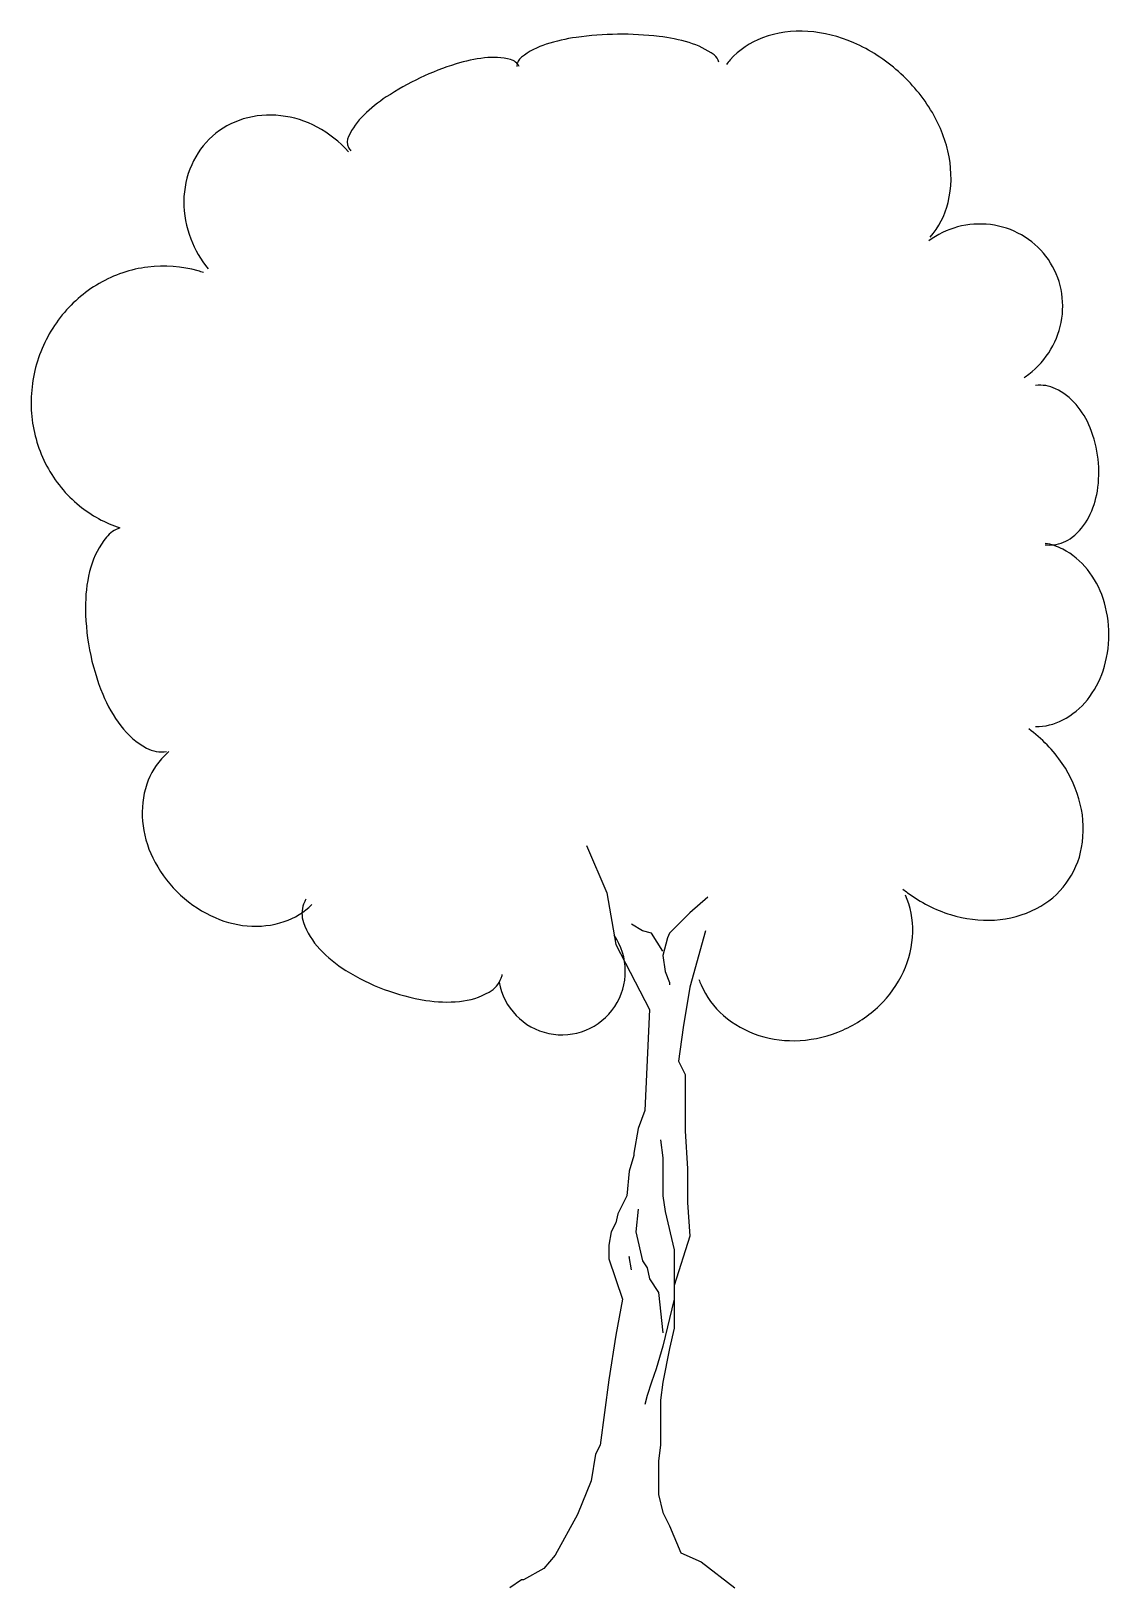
# Model space of a CAD drawing. Extents: x -3.07 to 2.46, y 0.01 to 7.99.
import ezdxf

# ---------------------------------------------------------------- set-up
doc = ezdxf.new("R2010")
doc.units = 0
doc.header["$LTSCALE"] = 0.0006
doc.header["$MEASUREMENT"] = 0
doc.layers.get('0').update_dxf_attribs({"linetype": 'CONTINUOUS'})

msp = doc.modelspace()

# ---------------------------------------------------------------- linework, layer by layer
for points in [[(1.5385, 6.9295, 0.123923), (1.631, 7.1075, 0.105646), (1.6361, 7.3418, 0.087119), (1.5502, 7.5687, 0.077402), (1.3765, 7.7789, 0.077402), (1.1472, 7.9263, 0.087119), (0.9117, 7.9847, 0.105646), (0.6796, 7.9517, 0.123923), (0.5139, 7.8387, 0.019073), (0.494, 7.8144, 0.105646)], [(0.4552, 7.8266, 0.188883), (0.4315, 7.8637, 0.085496), (0.3033, 7.9271, 0.043108), (0.1492, 7.9587, 0.031822), (-0.0635, 7.9699, 0.031822), (-0.2759, 7.954, 0.043108), (-0.4293, 7.919, 0.085496), (-0.556, 7.8528, 0.235718), (-0.5798, 7.8044, 0.2368)], [(-0.5685, 7.8046, 0.22218), (-0.6119, 7.8399, 0.090208), (-0.7463, 7.8488, 0.047054), (-0.8912, 7.8182, 0.035045), (-1.0763, 7.7459, 0.035045), (-1.2494, 7.6485, 0.047054), (-1.3649, 7.5558, 0.090208), (-1.4432, 7.4462, 0.224338), (-1.4432, 7.3898, 0.224338)], [(-1.4432, 7.3668, 0.089162), (-1.6047, 7.4944, 0.094125), (-1.791, 7.5526, 0.102115), (-1.9826, 7.5356, 0.108585), (-2.1408, 7.4475, 0.108585), (-2.2474, 7.3012, 0.102115), (-2.2876, 7.1132, 0.094125), (-2.2524, 6.9212, 0.077045), (-2.1635, 6.7667, 0.089162)], [(-1.4432, 7.3898, 0.078605), (-1.4315, 7.3728, 0.090208)], [(2.0205, 6.21, 0.016867), (2.045, 6.2274, 0.096595), (2.1583, 6.3549, 0.097686), (2.2144, 6.514, 0.099268), (2.2054, 6.6819, 0.100417), (2.1328, 6.8316, 0.100417), (2.0077, 6.9411, 0.099268), (1.8481, 6.9941, 0.097686), (1.6798, 6.982, 0.092866), (1.5322, 6.9104, 0.096595)], [(-2.186, 6.7479, 0.011625), (-2.2145, 6.7568, 0.10173), (-2.4721, 6.7766, 0.099774), (-2.7216, 6.6926, 0.097128), (-2.921, 6.5186, 0.095336), (-3.0429, 6.2783, 0.095336), (-3.067, 6.0099, 0.097128), (-2.9902, 5.7567, 0.099774), (-2.8233, 5.5531, 0.093098), (-2.6154, 5.4397, 0.10173)], [(2.1289, 5.3528, 0.056491), (2.1716, 5.3528, 0.138978), (2.2673, 5.3919, 0.107088), (2.3523, 5.4943, 0.080224), (2.3963, 5.6273, 0.067976), (2.4001, 5.7923, 0.067976), (2.3596, 5.9522, 0.080224), (2.2872, 6.0721, 0.107088), (2.1815, 6.153, 0.138978), (2.0795, 6.1699, 0.138978)], [(-2.6155, 5.4392, 0.138987), (-2.6845, 5.3914, 0.104072), (-2.7647, 5.2378, 0.064664), (-2.7917, 5.0523, 0.05082), (-2.7711, 4.815, 0.05082), (-2.7032, 4.5867, 0.064664), (-2.61, 4.424, 0.104072), (-2.4791, 4.3106, 0.175416), (-2.3757, 4.2939, 0.175416)], [(2.0795, 4.4205, 0.12047), (2.2188, 4.4546, 0.105045), (2.3453, 4.5587, 0.088711), (2.4256, 4.7073, 0.079835), (2.4554, 4.8924, 0.079835), (2.4256, 5.0775, 0.088711), (2.3453, 5.2261, 0.105045), (2.2188, 5.3302, 0.078455), (2.1295, 5.3601, 0.12047)], [(1.3991, 3.5876, 0.01027), (1.4233, 3.5689, 0.083587), (1.6438, 3.4568, 0.091019), (1.8694, 3.4292, 0.103973), (2.0835, 3.4877, 0.115444), (2.2363, 3.6174, 0.115444), (2.3157, 3.8014, 0.103973), (2.309, 4.0233, 0.091019), (2.2166, 4.231, 0.083587), (2.045, 4.409, 0.083587)], [(-2.3637, 4.2925, 0.021338), (-2.3872, 4.2709, 0.115992), (-2.4773, 4.1253, 0.104102), (-2.4994, 3.9362, 0.090769), (-2.4468, 3.7482, 0.083165), (-2.3233, 3.575, 0.083165), (-2.1501, 3.4516, 0.090769), (-1.9621, 3.3991, 0.104102), (-1.773, 3.4211, 0.113021), (-1.6305, 3.5083, 0.115992)], [(-1.6615, 3.5357, 0.049147), (-1.6734, 3.5113, 0.177377), (-1.6741, 3.4162, 0.103699), (-1.5908, 3.2804, 0.063886), (-1.4572, 3.1709, 0.050061), (-1.2599, 3.0735, 0.050061), (-1.0471, 3.0172, 0.063886), (-0.8745, 3.0118, 0.103699), (-0.7223, 3.0594, 0.177377), (-0.6604, 3.1315, 0.177377)], [(0.3534, 3.1241, 0.016332), (0.3642, 3.097, 0.110169), (0.4794, 2.9401, 0.102586), (0.6613, 2.8376, 0.093415), (0.8719, 2.8117, 0.087824), (1.0911, 2.865, 0.087824), (1.2787, 2.9904, 0.093415), (1.402, 3.1631, 0.102586), (1.4495, 3.3664, 0.110169), (1.4118, 3.5574, 0.110169)], [(-0.6604, 3.1315, 0.034005), (-0.655, 3.1495, 0.103699)]]:
    msp.add_lwpolyline(points, format="xyb")
for points in [[(-0.2229, 3.8106), (-0.1193, 3.5689), (-0.0732, 3.3042), (0.0994, 2.9704), (0.0764, 2.4525), (0.0419, 2.3605), (0.0189, 2.2339), (0.0189, 2.2223), (-0.0042, 2.1418), (-0.0157, 2.0152), (-0.0617, 1.9231), (-0.0732, 1.8771), (-0.0963, 1.831), (-0.1078, 1.762), (-0.1078, 1.6929), (-0.0387, 1.4858), (-0.0387, 1.4858), (-0.0732, 1.3016), (-0.1078, 1.0715), (-0.1538, 0.7377), (-0.1768, 0.6917), (-0.1999, 0.5536), (-0.2689, 0.3809), (-0.3841, 0.1738), (-0.3841, 0.1738), (-0.4416, 0.1047), (-0.5452, 0.0472), (-0.5452, 0.0472), (-0.5452, 0.0472), (-0.5567, 0.0472), (-0.5567, 0.0472)], [(0.3988, 3.5459), (0.3067, 3.4653), (0.2031, 3.3617), (0.1915, 3.3387), (0.1685, 3.2466), (0.18, 3.1661), (0.2031, 3.1085), (0.2031, 3.097)], [(0.1685, 3.2697), (0.111, 3.3617), (0.0649, 3.3732), (0.0073, 3.4078)], [(0.3872, 3.3732), (0.3067, 3.0855), (0.2721, 2.8784), (0.2491, 2.7057), (0.2836, 2.6367), (0.2836, 2.3489), (0.2951, 2.1533), (0.2951, 1.9807), (0.3067, 1.808), (0.2261, 1.5548), (0.2261, 1.3362), (0.2031, 1.2326), (0.1685, 1.06), (0.157, 0.9679), (0.157, 0.7722), (0.157, 0.7377), (0.1455, 0.6571), (0.1455, 0.6226), (0.1455, 0.519), (0.1455, 0.4845), (0.1685, 0.3924), (0.1685, 0.3924), (0.2031, 0.3234), (0.2606, 0.1853), (0.3642, 0.1393)], [(0.157, 2.3029), (0.1685, 2.2108), (0.1685, 2.1303), (0.1685, 2.0727), (0.1685, 2.0152), (0.18, 1.9346), (0.2261, 1.739), (0.2261, 1.4858), (0.1685, 1.2441), (0.134, 1.129), (0.111, 1.06), (0.0879, 0.9909), (0.0764, 0.9449)], [(0.0419, 1.9461), (0.0304, 1.831), (0.0649, 1.6814), (0.0879, 1.6469), (0.0994, 1.5894), (0.1455, 1.5203), (0.1685, 1.3132)], [(0.0073, 1.6354), (-0.0042, 1.7045), (-0.0042, 1.6929)], [(0.3642, 0.1393), (0.5383, 0.0055)], [(-0.5567, 0.0472), (-0.6153, 0.0055)]]:
    msp.add_lwpolyline(points)
msp.add_arc((-0.3495, 3.1661), 0.3256, 189.83149, 34.5462)

doc.saveas('drawing.dxf')
